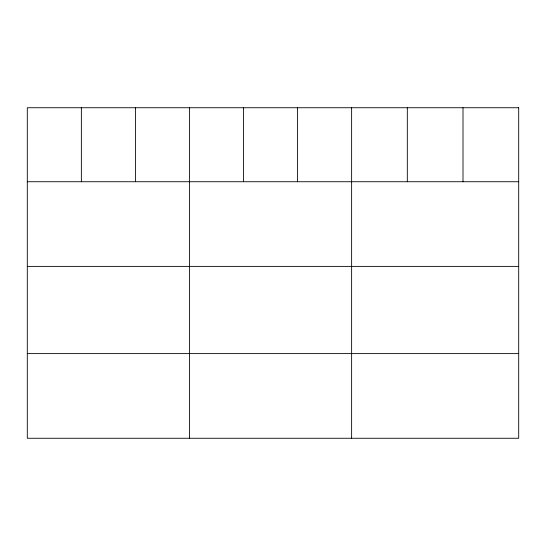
<?xml version="1.0" encoding="UTF-8"?>
<svg xmlns="http://www.w3.org/2000/svg" width="546" height="546" viewBox="0 0 546 546"><rect width="100%" height="100%" fill="white"/><g stroke="black" fill="none" stroke-linecap="round" stroke-linejoin="round"><path stroke-width="0.82" d="M27.3 181.736L518.7 181.736M27.3 266.387L518.7 266.387M27.3 353.61L518.7 353.61M463.008 107.739L463.008 181.736M407.316 107.739L407.316 181.736M351.624 107.739L351.624 438.261M297.57 107.739L297.57 181.736M243.516 107.739L243.516 181.736M189.462 107.739L189.462 438.261M135.408 107.739L135.408 181.736M81.354 107.739L81.354 181.736M518.7 107.739L27.3 107.739L27.3 438.261L518.7 438.261L518.7 107.739"/></g></svg>
